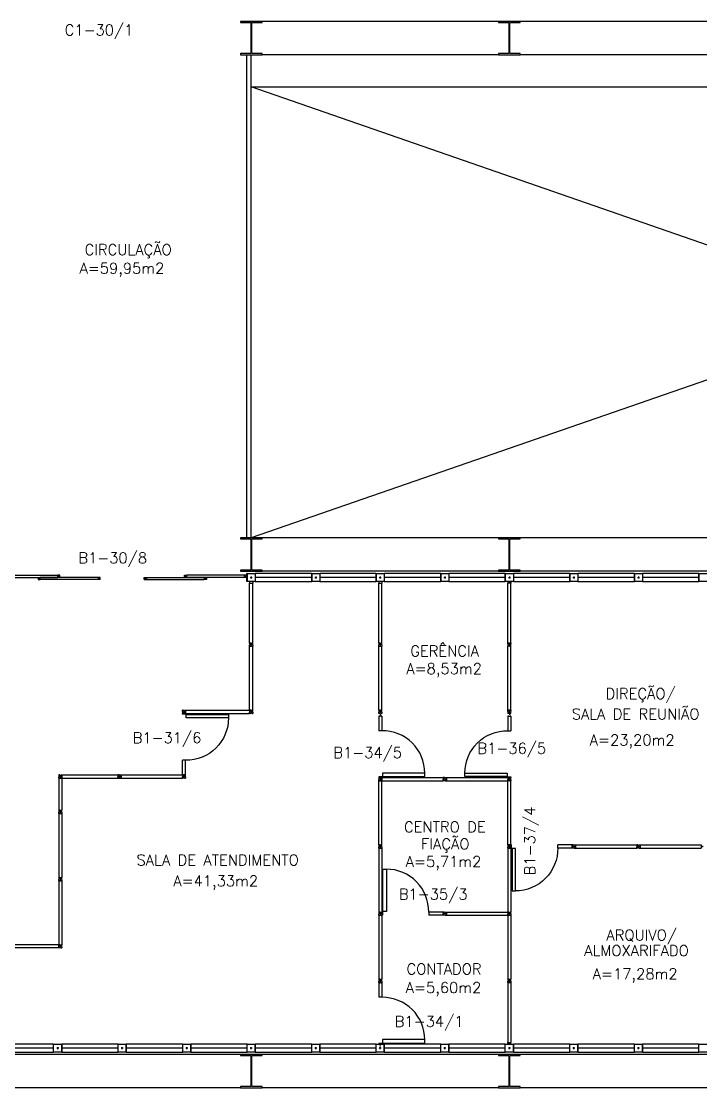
# Model space of a CAD drawing. Header units: centimetres. Extents: x -29 to 78, y -13 to 56.
# Drawn here: x 5.94 to 18.58, y 17.19 to 37.01 of the extents above; entities that cross this region are included whole.
import ezdxf
from ezdxf.enums import TextEntityAlignment as Align

# ---------------------------------------------------------------- set-up
doc = ezdxf.new("R2010")
doc.units = ezdxf.units.CM
doc.header["$LTSCALE"] = 0.01
doc.header["$MEASUREMENT"] = 0
doc.layers.get('0').update_dxf_attribs({"color": 1, "linetype": 'CONTINUOUS'})
for name, color, linetype in [('ALV', 2, 'CONTINUOUS'), ('AREA', 2, 'CONTINUOUS'), ('DIV', 2, 'CONTINUOUS'), ('ENDEREÇO', 2, 'CONTINUOUS'), ('ESQUA', 1, 'CONTINUOUS'), ('ESTRUTURA', 3, 'CONTINUOUS'), ('PORTA', 2, 'CONTINUOUS'), ('TEXTO', 2, 'CONTINUOUS')]:
    doc.layers.add(name, color=color, linetype=linetype)
doc.styles.add('UNB-100', font='simplex.shx', dxfattribs={"height": 0.2})

# ---------------------------------------------------------------- blocks, each defined once
blk = doc.blocks.new('VIGTA')
for p, q in [((0, 0.62), (4.4, 0.62)), ((0, 0), (4.4, 0))]:
    blk.add_line(p, q)
blk = doc.blocks.new('IMTT125')
for p, q in [((-0.03, -0.083), (-0.03, -0.105)), ((-0.03, -0.083), (-0.02, -0.083)), ((-0.03, -1.22), (-0.03, -0.105)), ((-0.03, -0.105), (0.03, -0.105)), ((-0.02, -0.083), (-0.02, -0.075)), ((0.02, -0.075), (-0.02, -0.075)), ((0, -0.0801), (0, -0.0699)), ((0.02, -0.083), (0.02, -0.075)), ((0.03, -0.083), (0.02, -0.083)), ((0.03, -0.083), (0.03, -0.105)), ((0.03, -1.22), (0.03, -0.105)), ((-0.03, -1.22), (0.03, -1.22)), ((-0.009, -1.22), (-0.027, -1.22)), ((0.0051, -1.25), (-0.0051, -1.25)), ((0, -1.2551), (0, -1.2449)), ((0.03, -1.22), (0.009, -1.22)), ((0.009, -1.22), (0.027, -1.22))]:
    blk.add_line(p, q)
blk = doc.blocks.new('MTT')
at = {"color": 2}
for p, q in [((-0.008, 0.03), (-0.03, 0.03)), ((-0.03, 0.03), (-0.03, 0.006)), ((-0.0205, 0.006), (-0.03, 0.006)), ((-0.0205, -0.006), (-0.0205, 0.006)), ((-0.008, 0.03), (-0.008, 0.02)), ((-0.008, 0.02), (0.008, 0.02)), ((-0.0051, 0), (0.0051, 0)), ((0, -0.0051), (0, 0.0051)), ((0.008, 0.03), (0.03, 0.03)), ((0.008, 0.03), (0.008, 0.02)), ((0.0205, -0.006), (0.0205, 0.006)), ((0.0205, 0.006), (0.03, 0.006)), ((0.03, 0.006), (0.03, 0.03)), ((-0.0205, -0.006), (-0.03, -0.006)), ((-0.03, -0.03), (-0.03, -0.006)), ((-0.008, -0.03), (-0.03, -0.03)), ((-0.008, -0.02), (0.008, -0.02)), ((-0.008, -0.03), (-0.008, -0.02)), ((0.008, -0.03), (0.008, -0.02)), ((0.008, -0.03), (0.03, -0.03)), ((0.0205, -0.006), (0.03, -0.006)), ((0.03, -0.006), (0.03, -0.03))]:
    blk.add_line(p, q, dxfattribs=at)
blk = doc.blocks.new('DIV125')
for p, q in [((-0.03, 1.22), (0.03, 1.22)), ((-0.03, 0.03), (-0.03, 1.22)), ((0.0051, 1.25), (-0.0051, 1.25)), ((0, 1.2551), (0, 1.2449)), ((0, 1.2449), (0, 1.2551)), ((0.03, 0.03), (0.03, 1.22)), ((-0.03, 0.03), (0.03, 0.03)), ((-0.009, 0.03), (-0.027, 0.03)), ((0.0051, 0), (-0.0051, 0)), ((0, -0.0051), (0, 0.0051)), ((0.009, 0.03), (0.027, 0.03)), ((0.03, 0.03), (0.009, 0.03))]:
    blk.add_line(p, q)
blk = doc.blocks.new('DIV12')
for p, q in [((-0.0051, 0), (0.0051, 0)), ((0, -0.0051), (0, 0.0051)), ((0.03, 0.03), (1.17, 0.03)), ((0.03, 0.03), (0.03, -0.03)), ((0.03, 0.009), (0.03, 0.027)), ((1.17, 0.03), (1.17, -0.03)), ((1.1949, 0), (1.2051, 0)), ((1.2051, 0), (1.1949, 0)), ((1.2, -0.0051), (1.2, 0.0051)), ((0.03, -0.03), (0.03, -0.009)), ((0.03, -0.009), (0.03, -0.027)), ((0.03, -0.03), (1.17, -0.03))]:
    blk.add_line(p, q)
blk = doc.blocks.new('PD12')
at = {"color": 2}
for p, q in [((-0.05, 0.827), (-0.113, 0.827)), ((-0.113, 0.827), (-0.113, 0.04)), ((-0.05, 0.04), (-0.05, 0.827)), ((-1.205, 0), (-1.195, 0)), ((-1.2, -0.005), (-1.2, 0.005)), ((-1.17, 0.03), (-1.17, -0.03)), ((-1.17, 0.03), (-0.9, 0.03)), ((-1.17, 0.009), (-1.17, 0.027)), ((-0.9, 0.03), (-0.9, -0.03)), ((-0.113, 0.04), (-0.05, 0.04)), ((-0.04, 0.03), (-0.04, -0.03)), ((-0.04, 0.03), (-0.03, 0.03)), ((-0.03, 0.03), (-0.03, -0.03)), ((0.005, 0), (-0.005, 0)), ((-0.005, 0), (0.005, 0)), ((0, -0.005), (0, 0.005)), ((-1.17, -0.009), (-1.17, -0.027)), ((-1.17, -0.03), (-1.17, -0.009)), ((-1.17, -0.03), (-0.9, -0.03)), ((-0.04, -0.03), (-0.03, -0.03))]:
    blk.add_line(p, q, dxfattribs=at)
at = {"color": 1}
blk.add_arc((-0.113, 0.04), 0.787, 90, 180.7004, dxfattribs=at)
blk = doc.blocks.new('PE12')
at = {"color": 2}
for p, q in [((0.05, 0.04), (0.05, 0.827)), ((0.05, 0.827), (0.113, 0.827)), ((0.113, 0.827), (0.113, 0.04)), ((-0.005, 0), (0.005, 0)), ((0.005, 0), (-0.005, 0)), ((0, -0.005), (0, 0.005)), ((0.03, 0.03), (0.03, -0.03)), ((0.04, 0.03), (0.03, 0.03)), ((0.04, 0.03), (0.04, -0.03)), ((0.113, 0.04), (0.05, 0.04)), ((1.17, 0.03), (0.9, 0.03)), ((0.9, 0.03), (0.9, -0.03)), ((1.17, 0.03), (1.17, -0.03)), ((1.17, 0.009), (1.17, 0.027)), ((1.205, 0), (1.195, 0)), ((1.2, -0.005), (1.2, 0.005)), ((0.04, -0.03), (0.03, -0.03)), ((1.17, -0.03), (0.9, -0.03)), ((1.17, -0.009), (1.17, -0.027)), ((1.17, -0.03), (1.17, -0.009))]:
    blk.add_line(p, q, dxfattribs=at)
at = {"color": 1}
blk.add_arc((0.113, 0.04), 0.787, 359.2996, 90, dxfattribs=at)

msp = doc.modelspace()

# ---------------------------------------------------------------- linework, layer by layer
for p, q in [((14.817, 37.008), (10.417, 37.008)), ((19.617, 37.008), (15.217, 37.008)), ((14.817, 36.388), (10.417, 36.388)), ((19.617, 36.388), (15.217, 36.388)), ((10.217, 35.788), (34.417, 35.788)), ((34.417, 35.788), (10.217, 27.408)), ((34.417, 27.408), (10.217, 35.788))]:
    msp.add_line(p, q)
at = {"layer": 'ALV'}
for p, q in [((10.137, 27.408), (10.137, 36.388)), ((10.217, 27.408), (10.217, 36.388))]:
    msp.add_line(p, q, dxfattribs=at)
at = {"layer": 'DIV'}
for p, q in [((6.697, 23.003), (7.787, 23.003)), ((6.697, 23.003), (6.697, 22.943)), ((6.697, 22.982), (6.697, 23)), ((7.737, 23.003), (7.737, 22.943)), ((6.637, 22.943), (6.697, 22.943)), ((6.637, 22.943), (6.637, 22.346)), ((6.637, 22.943), (6.697, 22.943)), ((6.658, 22.943), (6.64, 22.943)), ((6.672, 22.973), (6.662, 22.973)), ((6.672, 22.973), (6.662, 22.973)), ((6.662, 22.973), (6.672, 22.973)), ((6.667, 22.979), (6.667, 22.968)), ((6.667, 22.968), (6.667, 22.979)), ((6.667, 22.979), (6.667, 22.968)), ((6.667, 22.968), (6.667, 22.979)), ((6.676, 22.943), (6.694, 22.943)), ((6.697, 22.943), (6.676, 22.943)), ((6.697, 22.943), (6.697, 22.964)), ((6.697, 22.964), (6.697, 22.946)), ((6.697, 22.943), (6.697, 22.346)), ((6.697, 22.943), (7.787, 22.943)), ((7.762, 22.973), (7.772, 22.973)), ((7.772, 22.973), (7.762, 22.973)), ((7.767, 22.968), (7.767, 22.979)), ((6.637, 22.346), (6.697, 22.346)), ((6.672, 22.316), (6.662, 22.316)), ((6.667, 22.311), (6.667, 22.321)), ((6.667, 22.321), (6.667, 22.311))]:
    msp.add_line(p, q, dxfattribs=at)
at = {"layer": 'ESQUA'}
for p, q in [((10.142, 26.598), (10.142, 26.748)), ((10.142, 26.748), (10.292, 26.748)), ((10.142, 26.748), (10.142, 26.598)), ((10.292, 26.598), (10.142, 26.598)), ((10.199, 26.673), (10.236, 26.673)), ((10.217, 26.692), (10.217, 26.655)), ((11.342, 26.748), (10.292, 26.748)), ((10.292, 26.748), (10.292, 26.598)), ((10.292, 26.748), (10.292, 26.598)), ((11.342, 26.673), (10.292, 26.673)), ((10.292, 26.598), (11.342, 26.598)), ((11.342, 26.598), (11.342, 26.748)), ((11.342, 26.748), (11.492, 26.748)), ((11.342, 26.748), (11.342, 26.598)), ((11.492, 26.598), (11.342, 26.598)), ((11.399, 26.673), (11.436, 26.673)), ((11.417, 26.692), (11.417, 26.655)), ((11.492, 26.748), (11.492, 26.598)), ((12.542, 26.748), (11.492, 26.748)), ((11.492, 26.748), (11.492, 26.598)), ((12.542, 26.673), (11.492, 26.673)), ((11.492, 26.598), (12.542, 26.598)), ((12.542, 26.748), (12.692, 26.748)), ((12.542, 26.748), (12.542, 26.598)), ((12.542, 26.598), (12.542, 26.748)), ((12.692, 26.598), (12.542, 26.598)), ((12.599, 26.673), (12.636, 26.673)), ((12.617, 26.692), (12.617, 26.655)), ((12.692, 26.748), (12.692, 26.598)), ((13.742, 26.748), (12.692, 26.748)), ((12.692, 26.748), (12.692, 26.598)), ((13.742, 26.673), (12.692, 26.673)), ((12.692, 26.598), (13.742, 26.598)), ((13.742, 26.598), (13.742, 26.748)), ((13.742, 26.748), (13.892, 26.748)), ((13.742, 26.748), (13.742, 26.598)), ((13.892, 26.598), (13.742, 26.598)), ((13.799, 26.673), (13.836, 26.673)), ((13.817, 26.692), (13.817, 26.655)), ((14.942, 26.748), (13.892, 26.748)), ((13.892, 26.748), (13.892, 26.598)), ((13.892, 26.748), (13.892, 26.598)), ((14.942, 26.673), (13.892, 26.673)), ((13.892, 26.598), (14.942, 26.598)), ((14.942, 26.598), (14.942, 26.748)), ((14.942, 26.748), (15.092, 26.748)), ((14.942, 26.748), (14.942, 26.598)), ((15.092, 26.598), (14.942, 26.598)), ((14.999, 26.673), (15.036, 26.673)), ((15.017, 26.692), (15.017, 26.655)), ((15.092, 26.748), (15.092, 26.598)), ((16.142, 26.748), (15.092, 26.748)), ((15.092, 26.748), (15.092, 26.598)), ((16.142, 26.673), (15.092, 26.673)), ((15.092, 26.598), (16.142, 26.598)), ((16.142, 26.598), (16.142, 26.748)), ((16.142, 26.748), (16.292, 26.748)), ((16.142, 26.748), (16.142, 26.598)), ((16.292, 26.598), (16.142, 26.598)), ((16.199, 26.673), (16.236, 26.673)), ((16.217, 26.692), (16.217, 26.655)), ((17.342, 26.748), (16.292, 26.748)), ((16.292, 26.748), (16.292, 26.598)), ((16.292, 26.748), (16.292, 26.598)), ((17.342, 26.673), (16.292, 26.673)), ((16.292, 26.598), (17.342, 26.598)), ((17.342, 26.598), (17.342, 26.748)), ((17.342, 26.748), (17.492, 26.748)), ((17.342, 26.748), (17.342, 26.598)), ((17.492, 26.598), (17.342, 26.598)), ((17.399, 26.673), (17.436, 26.673)), ((17.417, 26.692), (17.417, 26.655)), ((17.492, 26.748), (17.492, 26.598)), ((18.542, 26.748), (17.492, 26.748)), ((17.492, 26.748), (17.492, 26.598)), ((18.542, 26.673), (17.492, 26.673)), ((17.492, 26.598), (18.542, 26.598)), ((18.542, 26.598), (18.542, 26.748)), ((18.542, 26.748), (18.692, 26.748)), ((18.542, 26.748), (18.542, 26.598)), ((18.692, 26.598), (18.542, 26.598)), ((6.542, 17.998), (5.492, 17.998)), ((6.542, 17.923), (5.492, 17.923)), ((5.492, 17.848), (6.542, 17.848)), ((6.542, 17.998), (6.692, 17.998)), ((6.542, 17.848), (6.542, 17.998)), ((6.542, 17.848), (6.542, 17.998)), ((6.692, 17.848), (6.542, 17.848)), ((6.636, 17.923), (6.599, 17.923)), ((6.617, 17.905), (6.617, 17.942)), ((6.692, 17.848), (6.692, 17.998)), ((7.742, 17.998), (6.692, 17.998)), ((6.692, 17.998), (6.692, 17.848)), ((7.742, 17.923), (6.692, 17.923)), ((6.692, 17.848), (7.742, 17.848)), ((7.742, 17.848), (7.742, 17.998)), ((7.742, 17.998), (7.892, 17.998)), ((7.742, 17.848), (7.742, 17.998)), ((7.892, 17.848), (7.742, 17.848)), ((7.836, 17.923), (7.799, 17.923)), ((7.817, 17.905), (7.817, 17.942)), ((8.942, 17.998), (7.892, 17.998)), ((7.892, 17.998), (7.892, 17.848)), ((7.892, 17.848), (7.892, 17.998)), ((8.942, 17.923), (7.892, 17.923)), ((7.892, 17.848), (8.942, 17.848)), ((8.942, 17.848), (8.942, 17.998)), ((8.942, 17.998), (9.092, 17.998)), ((8.942, 17.848), (8.942, 17.998)), ((9.092, 17.848), (8.942, 17.848)), ((9.036, 17.923), (8.999, 17.923)), ((9.017, 17.905), (9.017, 17.942)), ((9.092, 17.848), (9.092, 17.998)), ((10.142, 17.998), (9.092, 17.998)), ((9.092, 17.998), (9.092, 17.848)), ((10.142, 17.923), (9.092, 17.923)), ((9.092, 17.848), (10.142, 17.848)), ((10.142, 17.998), (10.292, 17.998)), ((10.142, 17.848), (10.142, 17.998)), ((10.142, 17.848), (10.142, 17.998)), ((10.292, 17.848), (10.142, 17.848)), ((10.236, 17.923), (10.199, 17.923)), ((10.217, 17.905), (10.217, 17.942)), ((11.342, 17.998), (10.292, 17.998)), ((10.292, 17.998), (10.292, 17.848)), ((10.292, 17.848), (10.292, 17.998)), ((11.342, 17.923), (10.292, 17.923)), ((10.292, 17.848), (11.342, 17.848)), ((11.342, 17.848), (11.342, 17.998)), ((11.342, 17.998), (11.492, 17.998)), ((11.342, 17.848), (11.342, 17.998)), ((11.492, 17.848), (11.342, 17.848)), ((11.436, 17.923), (11.399, 17.923)), ((11.417, 17.905), (11.417, 17.942)), ((11.492, 17.848), (11.492, 17.998)), ((12.542, 17.998), (11.492, 17.998)), ((11.492, 17.998), (11.492, 17.848)), ((12.542, 17.923), (11.492, 17.923)), ((11.492, 17.848), (12.542, 17.848)), ((12.542, 17.998), (12.692, 17.998)), ((12.542, 17.848), (12.542, 17.998)), ((12.542, 17.848), (12.542, 17.998)), ((12.692, 17.848), (12.542, 17.848)), ((12.636, 17.923), (12.599, 17.923)), ((12.617, 17.905), (12.617, 17.942)), ((12.692, 17.848), (12.692, 17.998)), ((13.742, 17.998), (12.692, 17.998)), ((12.692, 17.998), (12.692, 17.848)), ((13.742, 17.923), (12.692, 17.923)), ((12.692, 17.848), (13.742, 17.848)), ((13.742, 17.848), (13.742, 17.998)), ((13.742, 17.998), (13.892, 17.998)), ((13.742, 17.848), (13.742, 17.998)), ((13.892, 17.848), (13.742, 17.848)), ((13.836, 17.923), (13.799, 17.923)), ((13.817, 17.905), (13.817, 17.942)), ((14.942, 17.998), (13.892, 17.998)), ((13.892, 17.998), (13.892, 17.848)), ((13.892, 17.848), (13.892, 17.998)), ((14.942, 17.923), (13.892, 17.923)), ((13.892, 17.848), (14.942, 17.848)), ((14.942, 17.848), (14.942, 17.998)), ((14.942, 17.998), (15.092, 17.998)), ((14.942, 17.848), (14.942, 17.998)), ((15.092, 17.848), (14.942, 17.848)), ((15.036, 17.923), (14.999, 17.923)), ((15.017, 17.905), (15.017, 17.942)), ((15.092, 17.848), (15.092, 17.998)), ((16.142, 17.998), (15.092, 17.998)), ((15.092, 17.998), (15.092, 17.848)), ((16.142, 17.923), (15.092, 17.923)), ((15.092, 17.848), (16.142, 17.848)), ((16.142, 17.848), (16.142, 17.998)), ((16.142, 17.998), (16.292, 17.998)), ((16.142, 17.848), (16.142, 17.998)), ((16.292, 17.848), (16.142, 17.848)), ((16.236, 17.923), (16.199, 17.923)), ((16.217, 17.905), (16.217, 17.942)), ((17.342, 17.998), (16.292, 17.998)), ((16.292, 17.998), (16.292, 17.848)), ((16.292, 17.848), (16.292, 17.998)), ((17.342, 17.923), (16.292, 17.923)), ((16.292, 17.848), (17.342, 17.848)), ((17.342, 17.848), (17.342, 17.998)), ((17.342, 17.998), (17.492, 17.998)), ((17.342, 17.848), (17.342, 17.998)), ((17.492, 17.848), (17.342, 17.848)), ((17.436, 17.923), (17.399, 17.923)), ((17.417, 17.905), (17.417, 17.942)), ((17.492, 17.848), (17.492, 17.998)), ((18.542, 17.998), (17.492, 17.998)), ((17.492, 17.998), (17.492, 17.848)), ((18.542, 17.923), (17.492, 17.923)), ((17.492, 17.848), (18.542, 17.848)), ((18.542, 17.848), (18.542, 17.998)), ((18.542, 17.998), (18.692, 17.998)), ((18.542, 17.848), (18.542, 17.998)), ((18.692, 17.848), (18.542, 17.848))]:
    msp.add_line(p, q, dxfattribs=at)
at = {"layer": 'ESTRUTURA'}
for points in [[(10.017, 36.408), (10.017, 36.388), (10.417, 36.388), (10.417, 36.408), (10.227, 36.408), (10.227, 36.988), (10.417, 36.988), (10.417, 37.008), (10.017, 37.008), (10.017, 36.988), (10.207, 36.988), (10.207, 36.408)], [(14.817, 36.408), (14.817, 36.388), (15.217, 36.388), (15.217, 36.408), (15.027, 36.408), (15.027, 36.988), (15.217, 36.988), (15.217, 37.008), (14.817, 37.008), (14.817, 36.988), (15.007, 36.988), (15.007, 36.408)], [(10.017, 26.808), (10.017, 26.788), (10.417, 26.788), (10.417, 26.808), (10.227, 26.808), (10.227, 27.388), (10.417, 27.388), (10.417, 27.408), (10.017, 27.408), (10.017, 27.388), (10.207, 27.388), (10.207, 26.808)], [(14.817, 26.808), (14.817, 26.788), (15.217, 26.788), (15.217, 26.808), (15.027, 26.808), (15.027, 27.388), (15.217, 27.388), (15.217, 27.408), (14.817, 27.408), (14.817, 27.388), (15.007, 27.388), (15.007, 26.808)], [(10.017, 17.208), (10.017, 17.188), (10.417, 17.188), (10.417, 17.208), (10.227, 17.208), (10.227, 17.788), (10.417, 17.788), (10.417, 17.808), (10.017, 17.808), (10.017, 17.788), (10.207, 17.788), (10.207, 17.208)], [(14.817, 17.208), (14.817, 17.188), (15.217, 17.188), (15.217, 17.208), (15.027, 17.208), (15.027, 17.788), (15.217, 17.788), (15.217, 17.808), (14.817, 17.808), (14.817, 17.788), (15.007, 17.788), (15.007, 17.208)]]:
    msp.add_lwpolyline(points, close=True, dxfattribs=at)
at = {"layer": 'PORTA'}
for p, q in [((5.542, 26.713), (6.617, 26.713)), ((5.542, 26.673), (6.617, 26.673)), ((6.252, 26.673), (6.292, 26.673)), ((6.252, 26.673), (6.252, 26.633)), ((6.252, 26.633), (6.292, 26.633)), ((6.262, 26.663), (6.282, 26.663)), ((6.262, 26.663), (6.262, 26.643)), ((6.262, 26.643), (6.282, 26.643)), ((6.282, 26.663), (6.282, 26.643)), ((7.367, 26.673), (6.292, 26.673)), ((6.292, 26.673), (6.292, 26.633)), ((7.367, 26.633), (6.292, 26.633)), ((6.657, 26.713), (6.617, 26.713)), ((6.617, 26.673), (6.617, 26.713)), ((6.657, 26.673), (6.617, 26.673)), ((6.647, 26.703), (6.627, 26.703)), ((6.627, 26.683), (6.627, 26.703)), ((6.647, 26.683), (6.627, 26.683)), ((6.647, 26.683), (6.647, 26.703)), ((6.657, 26.673), (6.657, 26.713)), ((7.367, 26.673), (7.367, 26.633)), ((7.407, 26.673), (7.367, 26.673)), ((7.407, 26.633), (7.367, 26.633)), ((7.377, 26.663), (7.377, 26.643)), ((7.397, 26.663), (7.377, 26.663)), ((7.397, 26.643), (7.377, 26.643)), ((7.397, 26.663), (7.397, 26.643)), ((7.407, 26.633), (7.407, 26.673)), ((8.228, 26.633), (8.228, 26.673)), ((8.228, 26.673), (8.268, 26.673)), ((8.228, 26.633), (8.268, 26.633)), ((8.238, 26.663), (8.258, 26.663)), ((8.238, 26.663), (8.238, 26.643)), ((8.238, 26.643), (8.258, 26.643)), ((8.258, 26.663), (8.258, 26.643)), ((8.268, 26.673), (8.268, 26.633)), ((8.268, 26.673), (9.343, 26.673)), ((8.268, 26.633), (9.343, 26.633)), ((8.977, 26.673), (8.977, 26.713)), ((8.977, 26.713), (9.017, 26.713)), ((8.977, 26.673), (9.017, 26.673)), ((8.987, 26.683), (8.987, 26.703)), ((8.987, 26.703), (9.007, 26.703)), ((8.987, 26.683), (9.007, 26.683)), ((9.007, 26.683), (9.007, 26.703)), ((9.017, 26.673), (9.017, 26.713)), ((10.092, 26.713), (9.017, 26.713)), ((10.092, 26.673), (9.017, 26.673)), ((9.343, 26.673), (9.343, 26.633)), ((9.383, 26.673), (9.343, 26.673)), ((9.383, 26.633), (9.343, 26.633)), ((9.353, 26.663), (9.353, 26.643)), ((9.373, 26.663), (9.353, 26.663)), ((9.373, 26.643), (9.353, 26.643)), ((9.373, 26.663), (9.373, 26.643)), ((9.383, 26.673), (9.383, 26.633)), ((10.132, 26.713), (10.092, 26.713)), ((10.092, 26.673), (10.092, 26.713)), ((10.132, 26.673), (10.092, 26.673)), ((10.122, 26.703), (10.102, 26.703)), ((10.102, 26.683), (10.102, 26.703)), ((10.122, 26.683), (10.102, 26.683)), ((10.122, 26.683), (10.122, 26.703)), ((10.142, 26.748), (10.132, 26.748)), ((10.132, 26.693), (10.132, 26.748)), ((10.132, 26.598), (10.132, 26.693)), ((10.142, 26.598), (10.132, 26.598))]:
    msp.add_line(p, q, dxfattribs=at)

# ---------------------------------------------------------------- block references
at = {"rotation": 180}
for p in [(14.817, 27.408), (19.617, 27.408), (10.017, 17.808), (14.817, 17.808), (19.617, 17.808)]:
    msp.add_blockref('VIGTA', p, dxfattribs=at)
at = {"layer": 'DIV'}
for name, p in [('IMTT125', (10.217, 26.673)), ('IMTT125', (12.617, 26.673)), ('MTT', (10.217, 25.423)), ('DIV125', (10.217, 24.173)), ('MTT', (12.617, 25.423)), ('DIV125', (12.617, 24.173)), ('MTT', (10.217, 24.173)), ('MTT', (12.617, 24.173)), ('MTT', (7.767, 22.973)), ('MTT', (7.767, 22.973)), ('DIV12', (7.767, 22.973)), ('MTT', (8.967, 22.973)), ('MTT', (8.967, 22.973)), ('MTT', (12.617, 22.923)), ('DIV125', (12.617, 21.673)), ('DIV12', (12.617, 22.923)), ('MTT', (13.817, 22.923)), ('DIV12', (13.817, 22.923)), ('MTT', (15.017, 22.923)), ('MTT', (6.667, 22.316)), ('MTT', (12.617, 21.673)), ('MTT', (15.017, 21.673)), ('MTT', (16.217, 21.673)), ('DIV12', (16.217, 21.673)), ('MTT', (17.417, 21.673)), ('DIV12', (17.417, 21.673)), ('PE12', (12.617, 20.423)), ('MTT', (6.667, 21.066)), ('MTT', (13.817, 20.423)), ('DIV12', (13.817, 20.423)), ('MTT', (6.667, 19.816))]:
    msp.add_blockref(name, p, dxfattribs=at)
at = {"layer": 'DIV', "xscale": -1}
for name, p in [('IMTT125', (15.017, 26.673)), ('MTT', (15.017, 25.423)), ('DIV125', (15.017, 24.173)), ('MTT', (8.967, 24.173)), ('MTT', (15.017, 24.173)), ('DIV125', (15.017, 21.673))]:
    msp.add_blockref(name, p, dxfattribs=at)
at = {"layer": 'DIV'}
for name, p, rotation in [('DIV125', (8.967, 24.173), 270), ('PD12', (12.617, 22.923), 270), ('IMTT125', (5.417, 19.816), 90), ('PD12', (12.617, 17.968), 270)]:
    msp.add_blockref(name, p, dxfattribs=dict(at, rotation=rotation))
at = {"layer": 'DIV', "xscale": -1}
for name, p, rotation in [('PD12', (8.967, 24.173), 270), ('PD12', (15.017, 22.923), 90), ('MTT', (6.667, 22.973), 180), ('DIV125', (6.667, 22.316), 180), ('DIV125', (12.617, 21.673), 180), ('DIV125', (15.017, 21.673), 180), ('PE12', (15.017, 21.673), 180), ('DIV125', (6.667, 21.066), 180), ('MTT', (12.617, 20.423), 180), ('DIV125', (12.617, 20.423), 180), ('MTT', (15.017, 20.423), 180), ('DIV125', (15.017, 20.423), 180), ('MTT', (12.617, 19.173), 180), ('MTT', (15.017, 19.173), 180), ('IMTT125', (15.017, 17.923), 180)]:
    msp.add_blockref(name, p, dxfattribs=dict(at, rotation=rotation))

# ---------------------------------------------------------------- texts
at = {"layer": 'AREA', "style": 'UNB-100'}
for s, p in [('A=59,95m2', (7.812, 32.319)), ('A=8,53m2', (13.804, 24.877)), ('A=23,20m2', (17.302, 23.551)), ('A=5,71m2', (13.793, 21.291)), ('A=41,33m2', (9.557, 20.931)), ('A=17,28m2', (17.357, 19.205)), ('A=5,60m2', (13.793, 18.949))]:
    msp.add_text(s, height=0.2, dxfattribs=at).set_placement(p, align=Align.CENTER)
at = {"layer": 'ENDEREÇO', "char_height": 0.2, "attachment_point": 1, "style": 'UNB-100'}
for s, insert, width in [('C1-30/1', (6.747, 36.947), 2.05193), ('B1-30/8', (7.002, 27.135), 2.09698), ('B1-31/6', (8.013, 23.792), 1.65726), ('B1-36/5', (14.424, 23.596), 1.28383), ('B1-34/5', (11.744, 23.516), 1.39823), ('B1-35/3', (12.962, 20.885), 1.56794), ('B1-34/1', (12.887, 18.52), 0.9311)]:
    msp.add_mtext(s, dxfattribs=dict(at, insert=insert, width=width))
at = {"layer": 'ENDEREÇO', "insert": (15.297, 21.135), "char_height": 0.2, "width": 1.66278, "attachment_point": 1, "rotation": 90, "style": 'UNB-100'}
msp.add_mtext('B1-37/4', dxfattribs=at)
at = {"layer": 'TEXTO', "style": 'UNB-100'}
for s, p in [('CIRCULAÇÃO', (7.928, 32.665)), ('GERÊNCIA', (13.814, 25.205)), ('DIREÇÃO/', (17.459, 24.411)), ('SALA DE REUNIÃO', (17.365, 24.032)), ('CENTRO DE', (13.817, 21.935)), ('FIAÇÃO', (13.826, 21.619)), ('SALA DE ATENDIMENTO', (9.593, 21.319)), ('ARQUIVO/', (17.478, 19.924)), ('ALMOXARIFADO', (17.382, 19.637)), ('CONTADOR', (13.803, 19.295))]:
    msp.add_text(s, height=0.2, dxfattribs=at).set_placement(p, align=Align.CENTER)

doc.saveas('drawing.dxf')
